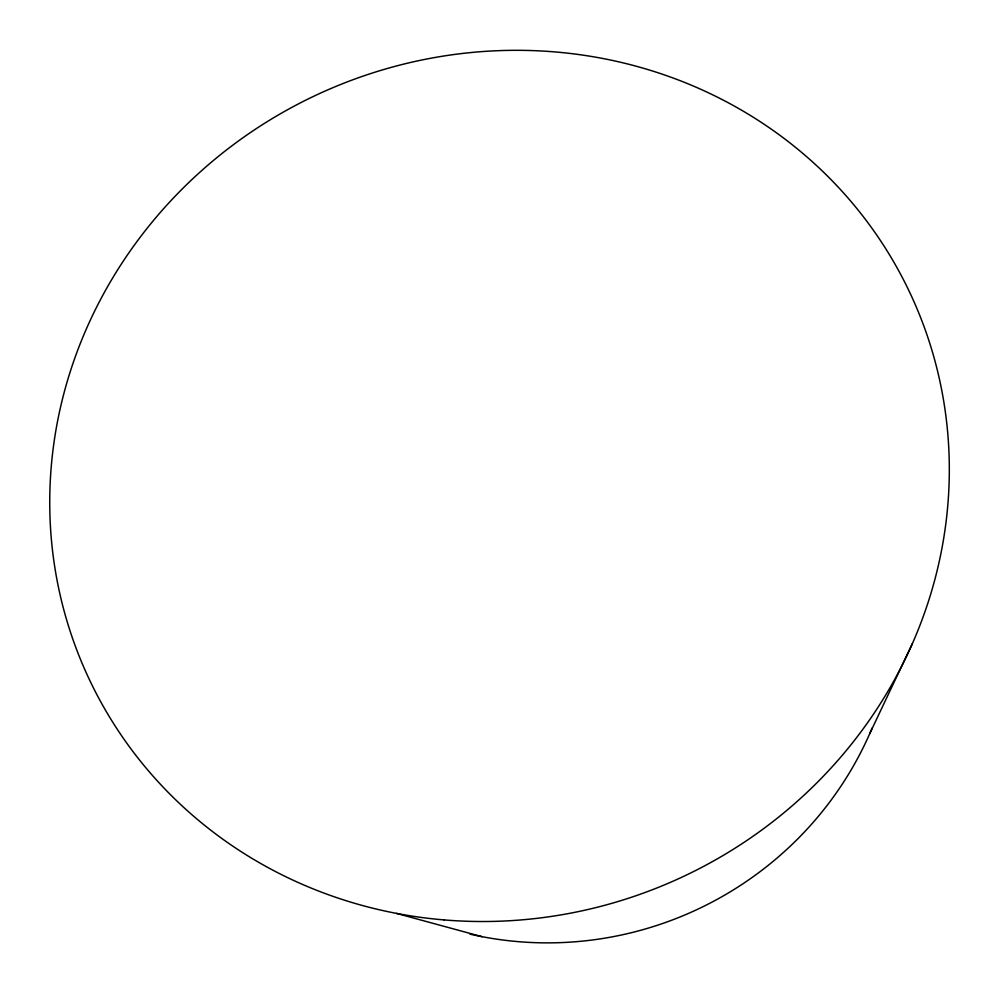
<?xml version="1.0" encoding="UTF-8"?>
<svg xmlns="http://www.w3.org/2000/svg" width="995" height="995" viewBox="0 0 995 995"><rect width="100%" height="100%" fill="white"/><g stroke="black" fill="none" stroke-linecap="round" stroke-linejoin="round"><path stroke-width="1.49" d="M869.692 733.725L912.365 643.628M396.545 913.41L482.053 936.681M872.155 727.992A345.178 335.626 -24.8 0 1 469.976 934.131M444.068 919.915A453.558 431.668 -24.8 0 0 913.808 301.298A453.558 431.668 -24.8 0 0 140.693 236.549A453.558 431.668 -24.8 0 0 444.068 919.915"/></g></svg>
